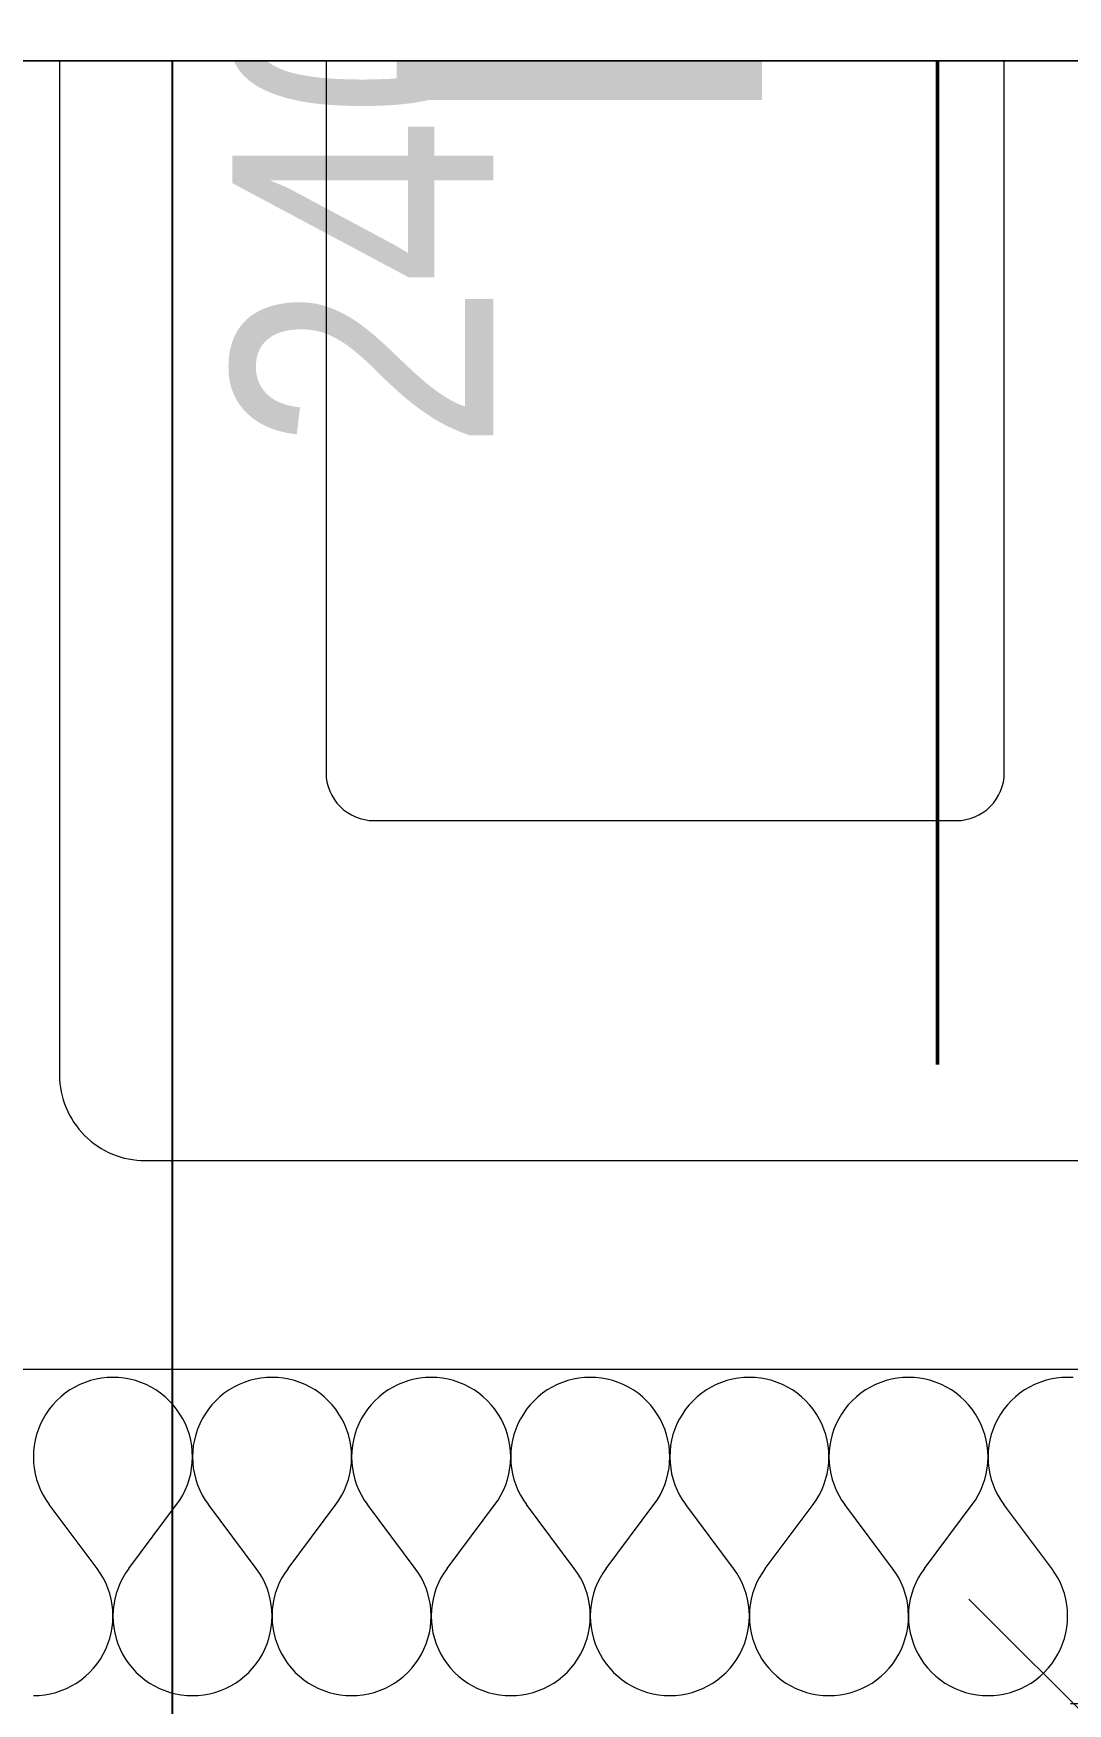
# Model space of a CAD drawing. Header units: centimetres. Extents: x 52.8 to 69.4, y 16.8 to 58.2.
# Drawn here: x 58.037 to 59.027, y 36.738 to 38.338 of the extents above; entities that cross this region are included whole.
import ezdxf
from ezdxf.enums import TextEntityAlignment as Align
from ezdxf.xclip import XClip

# ---------------------------------------------------------------- set-up
doc = ezdxf.new("R2010")
doc.units = ezdxf.units.CM
doc.header["$MEASUREMENT"] = 0
doc.header["$XCLIPFRAME"] = 0
for name, pattern in [('Achse', [50, 25, -12.5, 0, -12.5]), ('ML1_Strichlinie Eng Konstruktion', [0.225, 0.075, -0.15]), ('Strichpunktlinie', [0.670278, 0.352778, -0.176389, 0, -0.141111])]:
    doc.linetypes.add(name, pattern=pattern)
for name, color, linetype in [('-2._Grundriss 2.UG_7_Achsen 50.gfb', 7, 'Continuous'), ('-2._Grundriss 2.UG_7_Bemaßung 50.gfb', 7, 'Continuous'), ('-2._Grundriss 2.UG_7_Decken.gfb', 7, 'Continuous'), ('-2._Grundriss 2.UG_7_Fassade.gfb', 7, 'Continuous'), ('-2._Grundriss 2.UG_7_Möblierung_ lose.gfb', 7, 'Continuous'), ('-2._Grundriss 2.UG_7_Schnittlinien_Details.gfb', 7, 'Continuous'), ('-2._Grundriss 2.UG_7_Text 1_50.gfb', 7, 'Continuous'), ('-2._Grundriss 2.UG_7_Unterdecken.gfb', 7, 'Continuous')]:
    doc.layers.add(name, color=color, linetype=linetype)
doc.styles.add('ERSTELLTER_STIL_2', font='ARIALNB.TTF')
doc.styles.add('ERSTELLTER_STIL_3', font='')
doc.styles.get('ERSTELLTER_STIL_3').set_extended_font_data('Arial Narrow')

# ---------------------------------------------------------------- blocks, each defined once
blk = doc.blocks.new('*X301')
at = {"layer": '-2._Grundriss 2.UG_7_Fassade.gfb', "color": 8, "linetype": 'Continuous', "lineweight": 13, "ltscale": 10}
for p, q in [((58.0862, 37.046), (58.0812, 37.0439)), ((58.0914, 37.0477), (58.0862, 37.046)), ((58.0966, 37.049), (58.0914, 37.0477)), ((58.102, 37.05), (58.0966, 37.049)), ((58.1074, 37.0506), (58.102, 37.05)), ((58.1128, 37.0508), (58.1074, 37.0506)), ((58.1183, 37.0506), (58.1128, 37.0508)), ((58.1237, 37.05), (58.1183, 37.0506)), ((58.129, 37.049), (58.1237, 37.05)), ((58.1343, 37.0477), (58.129, 37.049)), ((58.1395, 37.046), (58.1343, 37.0477)), ((58.1445, 37.0439), (58.1395, 37.046)), ((58.2386, 37.046), (58.2336, 37.0439)), ((58.2437, 37.0477), (58.2386, 37.046)), ((58.249, 37.049), (58.2437, 37.0477)), ((58.2544, 37.05), (58.249, 37.049)), ((58.2598, 37.0506), (58.2544, 37.05)), ((58.2652, 37.0508), (58.2598, 37.0506)), ((58.2707, 37.0506), (58.2652, 37.0508)), ((58.2761, 37.05), (58.2707, 37.0506)), ((58.2814, 37.049), (58.2761, 37.05)), ((58.2867, 37.0477), (58.2814, 37.049)), ((58.2919, 37.046), (58.2867, 37.0477)), ((58.2969, 37.0439), (58.2919, 37.046)), ((58.391, 37.046), (58.3859, 37.0439)), ((58.3961, 37.0477), (58.391, 37.046)), ((58.4014, 37.049), (58.3961, 37.0477)), ((58.4068, 37.05), (58.4014, 37.049)), ((58.4122, 37.0506), (58.4068, 37.05)), ((58.4176, 37.0508), (58.4122, 37.0506)), ((58.423, 37.0506), (58.4176, 37.0508)), ((58.4284, 37.05), (58.423, 37.0506)), ((58.4338, 37.049), (58.4284, 37.05)), ((58.4391, 37.0477), (58.4338, 37.049)), ((58.4442, 37.046), (58.4391, 37.0477)), ((58.4493, 37.0439), (58.4442, 37.046)), ((58.5433, 37.046), (58.5383, 37.0439)), ((58.5485, 37.0477), (58.5433, 37.046)), ((58.5538, 37.049), (58.5485, 37.0477)), ((58.5591, 37.05), (58.5538, 37.049)), ((58.5645, 37.0506), (58.5591, 37.05)), ((58.57, 37.0508), (58.5645, 37.0506)), ((58.5754, 37.0506), (58.57, 37.0508)), ((58.5808, 37.05), (58.5754, 37.0506)), ((58.5862, 37.049), (58.5808, 37.05)), ((58.5915, 37.0477), (58.5862, 37.049)), ((58.5966, 37.046), (58.5915, 37.0477)), ((58.6016, 37.0439), (58.5966, 37.046)), ((58.6957, 37.046), (58.6907, 37.0439)), ((58.7009, 37.0477), (58.6957, 37.046)), ((58.7062, 37.049), (58.7009, 37.0477)), ((58.7115, 37.05), (58.7062, 37.049)), ((58.7169, 37.0506), (58.7115, 37.05)), ((58.7224, 37.0508), (58.7169, 37.0506)), ((58.7278, 37.0506), (58.7224, 37.0508)), ((58.7332, 37.05), (58.7278, 37.0506)), ((58.7386, 37.049), (58.7332, 37.05)), ((58.7438, 37.0477), (58.7386, 37.049)), ((58.749, 37.046), (58.7438, 37.0477)), ((58.754, 37.0439), (58.749, 37.046)), ((58.8481, 37.046), (58.8431, 37.0439)), ((58.8533, 37.0477), (58.8481, 37.046)), ((58.8585, 37.049), (58.8533, 37.0477)), ((58.8639, 37.05), (58.8585, 37.049)), ((58.8693, 37.0506), (58.8639, 37.05)), ((58.8747, 37.0508), (58.8693, 37.0506)), ((58.8802, 37.0506), (58.8747, 37.0508)), ((58.8856, 37.05), (58.8802, 37.0506)), ((58.8909, 37.049), (58.8856, 37.05)), ((58.8962, 37.0477), (58.8909, 37.049)), ((58.9014, 37.046), (58.8962, 37.0477)), ((58.9064, 37.0439), (58.9014, 37.046)), ((59.0005, 37.046), (58.9955, 37.0439)), ((59.0056, 37.0477), (59.0005, 37.046)), ((59.0109, 37.049), (59.0056, 37.0477)), ((59.0163, 37.05), (59.0109, 37.049)), ((59.0217, 37.0506), (59.0163, 37.05)), ((59.0271, 37.0508), (59.0217, 37.0506)), ((59.0326, 37.0506), (59.0271, 37.0508)), ((58.0589, 37.0284), (58.0552, 37.0244)), ((58.0629, 37.0321), (58.0589, 37.0284)), ((58.0672, 37.0356), (58.0629, 37.0321)), ((58.0716, 37.0387), (58.0672, 37.0356)), ((58.0763, 37.0414), (58.0716, 37.0387)), ((58.0812, 37.0439), (58.0763, 37.0414)), ((58.1494, 37.0414), (58.1445, 37.0439)), ((58.154, 37.0387), (58.1494, 37.0414)), ((58.1585, 37.0356), (58.154, 37.0387)), ((58.1627, 37.0321), (58.1585, 37.0356)), ((58.1667, 37.0284), (58.1627, 37.0321)), ((58.1704, 37.0244), (58.1667, 37.0284)), ((58.2113, 37.0284), (58.2076, 37.0244)), ((58.2153, 37.0321), (58.2113, 37.0284)), ((58.2195, 37.0356), (58.2153, 37.0321)), ((58.224, 37.0387), (58.2195, 37.0356)), ((58.2287, 37.0414), (58.224, 37.0387)), ((58.2336, 37.0439), (58.2287, 37.0414)), ((58.3017, 37.0414), (58.2969, 37.0439)), ((58.3064, 37.0387), (58.3017, 37.0414)), ((58.3109, 37.0356), (58.3064, 37.0387)), ((58.3151, 37.0321), (58.3109, 37.0356)), ((58.3191, 37.0284), (58.3151, 37.0321)), ((58.3228, 37.0244), (58.3191, 37.0284)), ((58.3637, 37.0284), (58.36, 37.0244)), ((58.3677, 37.0321), (58.3637, 37.0284)), ((58.3719, 37.0356), (58.3677, 37.0321)), ((58.3764, 37.0387), (58.3719, 37.0356)), ((58.3811, 37.0414), (58.3764, 37.0387)), ((58.3859, 37.0439), (58.3811, 37.0414)), ((58.4541, 37.0414), (58.4493, 37.0439)), ((58.4588, 37.0387), (58.4541, 37.0414)), ((58.4633, 37.0356), (58.4588, 37.0387)), ((58.4675, 37.0321), (58.4633, 37.0356)), ((58.4715, 37.0284), (58.4675, 37.0321)), ((58.4752, 37.0244), (58.4715, 37.0284)), ((58.5161, 37.0284), (58.5124, 37.0244)), ((58.5201, 37.0321), (58.5161, 37.0284)), ((58.5243, 37.0356), (58.5201, 37.0321)), ((58.5288, 37.0387), (58.5243, 37.0356)), ((58.5335, 37.0414), (58.5288, 37.0387)), ((58.5383, 37.0439), (58.5335, 37.0414)), ((58.6065, 37.0414), (58.6016, 37.0439)), ((58.6112, 37.0387), (58.6065, 37.0414)), ((58.6157, 37.0356), (58.6112, 37.0387)), ((58.6199, 37.0321), (58.6157, 37.0356)), ((58.6239, 37.0284), (58.6199, 37.0321)), ((58.6276, 37.0244), (58.6239, 37.0284)), ((58.6685, 37.0284), (58.6648, 37.0244)), ((58.6724, 37.0321), (58.6685, 37.0284)), ((58.6767, 37.0356), (58.6724, 37.0321)), ((58.6812, 37.0387), (58.6767, 37.0356)), ((58.6858, 37.0414), (58.6812, 37.0387)), ((58.6907, 37.0439), (58.6858, 37.0414)), ((58.7589, 37.0414), (58.754, 37.0439)), ((58.7636, 37.0387), (58.7589, 37.0414)), ((58.768, 37.0356), (58.7636, 37.0387)), ((58.7723, 37.0321), (58.768, 37.0356)), ((58.7763, 37.0284), (58.7723, 37.0321)), ((58.78, 37.0244), (58.7763, 37.0284)), ((58.8208, 37.0284), (58.8171, 37.0244)), ((58.8248, 37.0321), (58.8208, 37.0284)), ((58.8291, 37.0356), (58.8248, 37.0321)), ((58.8335, 37.0387), (58.8291, 37.0356)), ((58.8382, 37.0414), (58.8335, 37.0387)), ((58.8431, 37.0439), (58.8382, 37.0414)), ((58.9113, 37.0414), (58.9064, 37.0439)), ((58.9159, 37.0387), (58.9113, 37.0414)), ((58.9204, 37.0356), (58.9159, 37.0387)), ((58.9247, 37.0321), (58.9204, 37.0356)), ((58.9286, 37.0284), (58.9247, 37.0321)), ((58.9323, 37.0244), (58.9286, 37.0284)), ((58.9732, 37.0284), (58.9695, 37.0244)), ((58.9772, 37.0321), (58.9732, 37.0284)), ((58.9814, 37.0356), (58.9772, 37.0321)), ((58.9859, 37.0387), (58.9814, 37.0356)), ((58.9906, 37.0414), (58.9859, 37.0387)), ((58.9955, 37.0439), (58.9906, 37.0414)), ((58.0487, 37.0157), (58.046, 37.0111)), ((58.0518, 37.0202), (58.0487, 37.0157)), ((58.0552, 37.0244), (58.0518, 37.0202)), ((58.1738, 37.0202), (58.1704, 37.0244)), ((58.1769, 37.0157), (58.1738, 37.0202)), ((58.1797, 37.0111), (58.1769, 37.0157)), ((58.2011, 37.0157), (58.1983, 37.0111)), ((58.2042, 37.0202), (58.2011, 37.0157)), ((58.2076, 37.0244), (58.2042, 37.0202)), ((58.3262, 37.0202), (58.3228, 37.0244)), ((58.3293, 37.0157), (58.3262, 37.0202)), ((58.3321, 37.0111), (58.3293, 37.0157)), ((58.3535, 37.0157), (58.3507, 37.0111)), ((58.3566, 37.0202), (58.3535, 37.0157)), ((58.36, 37.0244), (58.3566, 37.0202)), ((58.4786, 37.0202), (58.4752, 37.0244)), ((58.4817, 37.0157), (58.4786, 37.0202)), ((58.4845, 37.0111), (58.4817, 37.0157)), ((58.5059, 37.0157), (58.5031, 37.0111)), ((58.509, 37.0202), (58.5059, 37.0157)), ((58.5124, 37.0244), (58.509, 37.0202)), ((58.631, 37.0202), (58.6276, 37.0244)), ((58.6341, 37.0157), (58.631, 37.0202)), ((58.6369, 37.0111), (58.6341, 37.0157)), ((58.6582, 37.0157), (58.6555, 37.0111)), ((58.6613, 37.0202), (58.6582, 37.0157)), ((58.6648, 37.0244), (58.6613, 37.0202)), ((58.7834, 37.0202), (58.78, 37.0244)), ((58.7865, 37.0157), (58.7834, 37.0202)), ((58.7892, 37.0111), (58.7865, 37.0157)), ((58.8106, 37.0157), (58.8079, 37.0111)), ((58.8137, 37.0202), (58.8106, 37.0157)), ((58.8171, 37.0244), (58.8137, 37.0202)), ((58.9358, 37.0202), (58.9323, 37.0244)), ((58.9389, 37.0157), (58.9358, 37.0202)), ((58.9416, 37.0111), (58.9389, 37.0157)), ((58.963, 37.0157), (58.9602, 37.0111)), ((58.9661, 37.0202), (58.963, 37.0157)), ((58.9695, 37.0244), (58.9661, 37.0202)), ((58.0414, 37.0012), (58.0397, 36.996)), ((58.0435, 37.0062), (58.0414, 37.0012)), ((58.046, 37.0111), (58.0435, 37.0062)), ((58.1822, 37.0062), (58.1797, 37.0111)), ((58.1842, 37.0012), (58.1822, 37.0062)), ((58.186, 36.996), (58.1842, 37.0012)), ((58.1938, 37.0012), (58.1921, 36.996)), ((58.1959, 37.0062), (58.1938, 37.0012)), ((58.1983, 37.0111), (58.1959, 37.0062)), ((58.3345, 37.0062), (58.3321, 37.0111)), ((58.3366, 37.0012), (58.3345, 37.0062)), ((58.3383, 36.996), (58.3366, 37.0012)), ((58.3462, 37.0012), (58.3445, 36.996)), ((58.3483, 37.0062), (58.3462, 37.0012)), ((58.3507, 37.0111), (58.3483, 37.0062)), ((58.4869, 37.0062), (58.4845, 37.0111)), ((58.489, 37.0012), (58.4869, 37.0062)), ((58.4907, 36.996), (58.489, 37.0012)), ((58.4986, 37.0012), (58.4969, 36.996)), ((58.5007, 37.0062), (58.4986, 37.0012)), ((58.5031, 37.0111), (58.5007, 37.0062)), ((58.6393, 37.0062), (58.6369, 37.0111)), ((58.6414, 37.0012), (58.6393, 37.0062)), ((58.6431, 36.996), (58.6414, 37.0012)), ((58.651, 37.0012), (58.6492, 36.996)), ((58.653, 37.0062), (58.651, 37.0012)), ((58.6555, 37.0111), (58.653, 37.0062)), ((58.7917, 37.0062), (58.7892, 37.0111)), ((58.7938, 37.0012), (58.7917, 37.0062)), ((58.7955, 36.996), (58.7938, 37.0012)), ((58.8033, 37.0012), (58.8016, 36.996)), ((58.8054, 37.0062), (58.8033, 37.0012)), ((58.8079, 37.0111), (58.8054, 37.0062)), ((58.9441, 37.0062), (58.9416, 37.0111)), ((58.9461, 37.0012), (58.9441, 37.0062)), ((58.9479, 36.996), (58.9461, 37.0012)), ((58.9557, 37.0012), (58.954, 36.996)), ((58.9578, 37.0062), (58.9557, 37.0012)), ((58.9602, 37.0111), (58.9578, 37.0062)), ((58.0374, 36.9854), (58.0368, 36.98)), ((58.0384, 36.9907), (58.0374, 36.9854)), ((58.0397, 36.996), (58.0384, 36.9907)), ((58.1873, 36.9907), (58.186, 36.996)), ((58.1883, 36.9854), (58.1873, 36.9907)), ((58.1888, 36.98), (58.1883, 36.9854)), ((58.1898, 36.9854), (58.1892, 36.98)), ((58.1908, 36.9907), (58.1898, 36.9854)), ((58.1921, 36.996), (58.1908, 36.9907)), ((58.3397, 36.9907), (58.3383, 36.996)), ((58.3406, 36.9854), (58.3397, 36.9907)), ((58.3412, 36.98), (58.3406, 36.9854)), ((58.3422, 36.9854), (58.3416, 36.98)), ((58.3431, 36.9907), (58.3422, 36.9854)), ((58.3445, 36.996), (58.3431, 36.9907)), ((58.4921, 36.9907), (58.4907, 36.996)), ((58.493, 36.9854), (58.4921, 36.9907)), ((58.4936, 36.98), (58.493, 36.9854)), ((58.4946, 36.9854), (58.494, 36.98)), ((58.4955, 36.9907), (58.4946, 36.9854)), ((58.4969, 36.996), (58.4955, 36.9907)), ((58.6444, 36.9907), (58.6431, 36.996)), ((58.6454, 36.9854), (58.6444, 36.9907)), ((58.646, 36.98), (58.6454, 36.9854)), ((58.6469, 36.9854), (58.6464, 36.98)), ((58.6479, 36.9907), (58.6469, 36.9854)), ((58.6492, 36.996), (58.6479, 36.9907)), ((58.7968, 36.9907), (58.7955, 36.996)), ((58.7978, 36.9854), (58.7968, 36.9907)), ((58.7984, 36.98), (58.7978, 36.9854)), ((58.7993, 36.9854), (58.7987, 36.98)), ((58.8003, 36.9907), (58.7993, 36.9854)), ((58.8016, 36.996), (58.8003, 36.9907)), ((58.9492, 36.9907), (58.9479, 36.996)), ((58.9502, 36.9854), (58.9492, 36.9907)), ((58.9507, 36.98), (58.9502, 36.9854)), ((58.9517, 36.9854), (58.9511, 36.98)), ((58.9527, 36.9907), (58.9517, 36.9854)), ((58.954, 36.996), (58.9527, 36.9907)), ((58.0368, 36.98), (58.0366, 36.9745)), ((58.0366, 36.9745), (58.0368, 36.9691)), ((58.0368, 36.9691), (58.0374, 36.9637)), ((58.1882, 36.9637), (58.1888, 36.9691)), ((58.189, 36.9745), (58.1888, 36.98)), ((58.1888, 36.9691), (58.189, 36.9745)), ((58.1892, 36.98), (58.189, 36.9745)), ((58.189, 36.9745), (58.1892, 36.9691)), ((58.1892, 36.9691), (58.1898, 36.9637)), ((58.3406, 36.9637), (58.3412, 36.9691)), ((58.3414, 36.9745), (58.3412, 36.98)), ((58.3412, 36.9691), (58.3414, 36.9745)), ((58.3416, 36.98), (58.3414, 36.9745)), ((58.3414, 36.9745), (58.3416, 36.9691)), ((58.3416, 36.9691), (58.3422, 36.9637)), ((58.493, 36.9637), (58.4936, 36.9691)), ((58.4938, 36.9745), (58.4936, 36.98)), ((58.4936, 36.9691), (58.4938, 36.9745)), ((58.494, 36.98), (58.4938, 36.9745)), ((58.4938, 36.9745), (58.494, 36.9691)), ((58.494, 36.9691), (58.4946, 36.9637)), ((58.6454, 36.9637), (58.646, 36.9691)), ((58.6462, 36.9745), (58.646, 36.98)), ((58.646, 36.9691), (58.6462, 36.9745)), ((58.6464, 36.98), (58.6462, 36.9745)), ((58.6462, 36.9745), (58.6464, 36.9691)), ((58.6464, 36.9691), (58.647, 36.9637)), ((58.7978, 36.9637), (58.7984, 36.9691)), ((58.7986, 36.9745), (58.7984, 36.98)), ((58.7984, 36.9691), (58.7986, 36.9745)), ((58.7987, 36.98), (58.7986, 36.9745)), ((58.7986, 36.9745), (58.7987, 36.9691)), ((58.7987, 36.9691), (58.7993, 36.9637)), ((58.9501, 36.9637), (58.9507, 36.9691)), ((58.9509, 36.9745), (58.9507, 36.98)), ((58.9507, 36.9691), (58.9509, 36.9745)), ((58.9511, 36.98), (58.9509, 36.9745)), ((58.9509, 36.9745), (58.9511, 36.9691)), ((58.9511, 36.9691), (58.9517, 36.9637)), ((58.0374, 36.9637), (58.0384, 36.9583)), ((58.0384, 36.9583), (58.0397, 36.953)), ((58.0397, 36.953), (58.0415, 36.9479)), ((58.1842, 36.9479), (58.1859, 36.953)), ((58.1859, 36.953), (58.1873, 36.9583)), ((58.1873, 36.9583), (58.1882, 36.9637)), ((58.1898, 36.9637), (58.1908, 36.9583)), ((58.1908, 36.9583), (58.1921, 36.953)), ((58.1921, 36.953), (58.1939, 36.9479)), ((58.3366, 36.9479), (58.3383, 36.953)), ((58.3383, 36.953), (58.3397, 36.9583)), ((58.3397, 36.9583), (58.3406, 36.9637)), ((58.3422, 36.9637), (58.3432, 36.9583)), ((58.3432, 36.9583), (58.3445, 36.953)), ((58.3445, 36.953), (58.3462, 36.9479)), ((58.489, 36.9479), (58.4907, 36.953)), ((58.4907, 36.953), (58.492, 36.9583)), ((58.492, 36.9583), (58.493, 36.9637)), ((58.4946, 36.9637), (58.4955, 36.9583)), ((58.4955, 36.9583), (58.4969, 36.953)), ((58.4969, 36.953), (58.4986, 36.9479)), ((58.6413, 36.9479), (58.6431, 36.953)), ((58.6431, 36.953), (58.6444, 36.9583)), ((58.6444, 36.9583), (58.6454, 36.9637)), ((58.647, 36.9637), (58.6479, 36.9583)), ((58.6479, 36.9583), (58.6493, 36.953)), ((58.6493, 36.953), (58.651, 36.9479)), ((58.7937, 36.9479), (58.7954, 36.953)), ((58.7954, 36.953), (58.7968, 36.9583)), ((58.7968, 36.9583), (58.7978, 36.9637)), ((58.7993, 36.9637), (58.8003, 36.9583)), ((58.8003, 36.9583), (58.8017, 36.953)), ((58.8017, 36.953), (58.8034, 36.9479)), ((58.9461, 36.9479), (58.9478, 36.953)), ((58.9478, 36.953), (58.9492, 36.9583)), ((58.9492, 36.9583), (58.9501, 36.9637)), ((58.9517, 36.9637), (58.9527, 36.9583)), ((58.9527, 36.9583), (58.954, 36.953)), ((58.954, 36.953), (58.9558, 36.9479)), ((58.0415, 36.9479), (58.0436, 36.9429)), ((58.0436, 36.9429), (58.046, 36.938)), ((58.046, 36.938), (58.0488, 36.9333)), ((58.0488, 36.9333), (58.0519, 36.9289)), ((58.1738, 36.9289), (58.1769, 36.9333)), ((58.1769, 36.9333), (58.1797, 36.938)), ((58.1797, 36.938), (58.1821, 36.9429)), ((58.1821, 36.9429), (58.1842, 36.9479)), ((58.1939, 36.9479), (58.1959, 36.9429)), ((58.1959, 36.9429), (58.1984, 36.938)), ((58.1984, 36.938), (58.2012, 36.9333)), ((58.2012, 36.9333), (58.2043, 36.9289)), ((58.3262, 36.9289), (58.3293, 36.9333)), ((58.3293, 36.9333), (58.3321, 36.938)), ((58.3321, 36.938), (58.3345, 36.9429)), ((58.3345, 36.9429), (58.3366, 36.9479)), ((58.3462, 36.9479), (58.3483, 36.9429)), ((58.3483, 36.9429), (58.3508, 36.938)), ((58.3508, 36.938), (58.3535, 36.9333)), ((58.3535, 36.9333), (58.3566, 36.9289)), ((58.4786, 36.9289), (58.4817, 36.9333)), ((58.4817, 36.9333), (58.4844, 36.938)), ((58.4844, 36.938), (58.4869, 36.9429)), ((58.4869, 36.9429), (58.489, 36.9479)), ((58.4986, 36.9479), (58.5007, 36.9429)), ((58.5007, 36.9429), (58.5031, 36.938)), ((58.5031, 36.938), (58.5059, 36.9333)), ((58.5059, 36.9333), (58.509, 36.9289)), ((58.6309, 36.9289), (58.634, 36.9333)), ((58.634, 36.9333), (58.6368, 36.938)), ((58.6368, 36.938), (58.6393, 36.9429)), ((58.6393, 36.9429), (58.6413, 36.9479)), ((58.651, 36.9479), (58.6531, 36.9429)), ((58.6531, 36.9429), (58.6555, 36.938)), ((58.6555, 36.938), (58.6583, 36.9333)), ((58.6583, 36.9333), (58.6614, 36.9289)), ((58.7833, 36.9289), (58.7864, 36.9333)), ((58.7864, 36.9333), (58.7892, 36.938)), ((58.7892, 36.938), (58.7916, 36.9429)), ((58.7916, 36.9429), (58.7937, 36.9479)), ((58.8034, 36.9479), (58.8055, 36.9429)), ((58.8055, 36.9429), (58.8079, 36.938)), ((58.8079, 36.938), (58.8107, 36.9333)), ((58.8107, 36.9333), (58.8138, 36.9289)), ((58.9357, 36.9289), (58.9388, 36.9333)), ((58.9388, 36.9333), (58.9416, 36.938)), ((58.9416, 36.938), (58.944, 36.9429)), ((58.944, 36.9429), (58.9461, 36.9479)), ((58.9558, 36.9479), (58.9578, 36.9429)), ((58.9578, 36.9429), (58.9603, 36.938)), ((58.9603, 36.938), (58.9631, 36.9333)), ((58.9631, 36.9333), (58.9662, 36.9289)), ((58.0976, 36.8679), (58.0519, 36.9289)), ((58.1281, 36.8679), (58.1738, 36.9289)), ((58.25, 36.8679), (58.2043, 36.9289)), ((58.2805, 36.8679), (58.3262, 36.9289)), ((58.4024, 36.8679), (58.3566, 36.9289)), ((58.4328, 36.8679), (58.4786, 36.9289)), ((58.5547, 36.8679), (58.509, 36.9289)), ((58.5852, 36.8679), (58.6309, 36.9289)), ((58.7071, 36.8679), (58.6614, 36.9289)), ((58.7376, 36.8679), (58.7833, 36.9289)), ((58.8595, 36.8679), (58.8138, 36.9289)), ((58.89, 36.8679), (58.9357, 36.9289)), ((59.0119, 36.8679), (58.9662, 36.9289)), ((58.1007, 36.8634), (58.0976, 36.8679)), ((58.1035, 36.8588), (58.1007, 36.8634)), ((58.1059, 36.8539), (58.1035, 36.8588)), ((58.108, 36.8489), (58.1059, 36.8539)), ((58.1197, 36.8539), (58.1177, 36.8489)), ((58.1222, 36.8588), (58.1197, 36.8539)), ((58.125, 36.8634), (58.1222, 36.8588)), ((58.1281, 36.8679), (58.125, 36.8634)), ((58.2531, 36.8634), (58.25, 36.8679)), ((58.2559, 36.8588), (58.2531, 36.8634)), ((58.2583, 36.8539), (58.2559, 36.8588)), ((58.2604, 36.8489), (58.2583, 36.8539)), ((58.2721, 36.8539), (58.27, 36.8489)), ((58.2746, 36.8588), (58.2721, 36.8539)), ((58.2773, 36.8634), (58.2746, 36.8588)), ((58.2805, 36.8679), (58.2773, 36.8634)), ((58.4055, 36.8634), (58.4024, 36.8679)), ((58.4082, 36.8588), (58.4055, 36.8634)), ((58.4107, 36.8539), (58.4082, 36.8588)), ((58.4128, 36.8489), (58.4107, 36.8539)), ((58.4245, 36.8539), (58.4224, 36.8489)), ((58.4269, 36.8588), (58.4245, 36.8539)), ((58.4297, 36.8634), (58.4269, 36.8588)), ((58.4328, 36.8679), (58.4297, 36.8634)), ((58.5578, 36.8634), (58.5547, 36.8679)), ((58.5606, 36.8588), (58.5578, 36.8634)), ((58.5631, 36.8539), (58.5606, 36.8588)), ((58.5652, 36.8489), (58.5631, 36.8539)), ((58.5769, 36.8539), (58.5748, 36.8489)), ((58.5793, 36.8588), (58.5769, 36.8539)), ((58.5821, 36.8634), (58.5793, 36.8588)), ((58.5852, 36.8679), (58.5821, 36.8634)), ((58.7102, 36.8634), (58.7071, 36.8679)), ((58.713, 36.8588), (58.7102, 36.8634)), ((58.7154, 36.8539), (58.713, 36.8588)), ((58.7175, 36.8489), (58.7154, 36.8539)), ((58.7293, 36.8539), (58.7272, 36.8489)), ((58.7317, 36.8588), (58.7293, 36.8539)), ((58.7345, 36.8634), (58.7317, 36.8588)), ((58.7376, 36.8679), (58.7345, 36.8634)), ((58.8626, 36.8634), (58.8595, 36.8679)), ((58.8654, 36.8588), (58.8626, 36.8634)), ((58.8678, 36.8539), (58.8654, 36.8588)), ((58.8699, 36.8489), (58.8678, 36.8539)), ((58.8817, 36.8539), (58.8796, 36.8489)), ((58.8841, 36.8588), (58.8817, 36.8539)), ((58.8869, 36.8634), (58.8841, 36.8588)), ((58.89, 36.8679), (58.8869, 36.8634)), ((59.015, 36.8634), (59.0119, 36.8679)), ((59.0178, 36.8588), (59.015, 36.8634)), ((59.0202, 36.8539), (59.0178, 36.8588)), ((59.0223, 36.8489), (59.0202, 36.8539)), ((58.1097, 36.8437), (58.108, 36.8489)), ((58.1111, 36.8384), (58.1097, 36.8437)), ((58.1121, 36.8331), (58.1111, 36.8384)), ((58.1146, 36.8384), (58.1136, 36.8331)), ((58.1159, 36.8437), (58.1146, 36.8384)), ((58.1177, 36.8489), (58.1159, 36.8437)), ((58.2621, 36.8437), (58.2604, 36.8489)), ((58.2635, 36.8384), (58.2621, 36.8437)), ((58.2644, 36.8331), (58.2635, 36.8384)), ((58.267, 36.8384), (58.266, 36.8331)), ((58.2683, 36.8437), (58.267, 36.8384)), ((58.27, 36.8489), (58.2683, 36.8437)), ((58.4145, 36.8437), (58.4128, 36.8489)), ((58.4158, 36.8384), (58.4145, 36.8437)), ((58.4168, 36.8331), (58.4158, 36.8384)), ((58.4194, 36.8384), (58.4184, 36.8331)), ((58.4207, 36.8437), (58.4194, 36.8384)), ((58.4224, 36.8489), (58.4207, 36.8437)), ((58.5669, 36.8437), (58.5652, 36.8489)), ((58.5682, 36.8384), (58.5669, 36.8437)), ((58.5692, 36.8331), (58.5682, 36.8384)), ((58.5717, 36.8384), (58.5708, 36.8331)), ((58.5731, 36.8437), (58.5717, 36.8384)), ((58.5748, 36.8489), (58.5731, 36.8437)), ((58.7193, 36.8437), (58.7175, 36.8489)), ((58.7206, 36.8384), (58.7193, 36.8437)), ((58.7216, 36.8331), (58.7206, 36.8384)), ((58.7241, 36.8384), (58.7231, 36.8331)), ((58.7255, 36.8437), (58.7241, 36.8384)), ((58.7272, 36.8489), (58.7255, 36.8437)), ((58.8716, 36.8437), (58.8699, 36.8489)), ((58.873, 36.8384), (58.8716, 36.8437)), ((58.874, 36.8331), (58.873, 36.8384)), ((58.8765, 36.8384), (58.8755, 36.8331)), ((58.8778, 36.8437), (58.8765, 36.8384)), ((58.8796, 36.8489), (58.8778, 36.8437)), ((59.024, 36.8437), (59.0223, 36.8489)), ((59.0254, 36.8384), (59.024, 36.8437)), ((59.0263, 36.8331), (59.0254, 36.8384)), ((58.1126, 36.8277), (58.1121, 36.8331)), ((58.1128, 36.8222), (58.1126, 36.8277)), ((58.1126, 36.8168), (58.1128, 36.8222)), ((58.113, 36.8277), (58.1128, 36.8222)), ((58.1128, 36.8222), (58.113, 36.8168)), ((58.1136, 36.8331), (58.113, 36.8277)), ((58.265, 36.8277), (58.2644, 36.8331)), ((58.2652, 36.8222), (58.265, 36.8277)), ((58.265, 36.8168), (58.2652, 36.8222)), ((58.2654, 36.8277), (58.2652, 36.8222)), ((58.2652, 36.8222), (58.2654, 36.8168)), ((58.266, 36.8331), (58.2654, 36.8277)), ((58.4174, 36.8277), (58.4168, 36.8331)), ((58.4176, 36.8222), (58.4174, 36.8277)), ((58.4174, 36.8168), (58.4176, 36.8222)), ((58.4178, 36.8277), (58.4176, 36.8222)), ((58.4176, 36.8222), (58.4178, 36.8168)), ((58.4184, 36.8331), (58.4178, 36.8277)), ((58.5698, 36.8277), (58.5692, 36.8331)), ((58.57, 36.8222), (58.5698, 36.8277)), ((58.5698, 36.8168), (58.57, 36.8222)), ((58.5702, 36.8277), (58.57, 36.8222)), ((58.57, 36.8222), (58.5702, 36.8168)), ((58.5708, 36.8331), (58.5702, 36.8277)), ((58.7222, 36.8277), (58.7216, 36.8331)), ((58.7224, 36.8222), (58.7222, 36.8277)), ((58.7222, 36.8168), (58.7224, 36.8222)), ((58.7226, 36.8277), (58.7224, 36.8222)), ((58.7224, 36.8222), (58.7226, 36.8168)), ((58.7231, 36.8331), (58.7226, 36.8277)), ((58.8745, 36.8277), (58.874, 36.8331)), ((58.8747, 36.8222), (58.8745, 36.8277)), ((58.8746, 36.8168), (58.8747, 36.8222)), ((58.8749, 36.8277), (58.8747, 36.8222)), ((58.8747, 36.8222), (58.8749, 36.8168)), ((58.8755, 36.8331), (58.8749, 36.8277)), ((59.0269, 36.8277), (59.0263, 36.8331)), ((59.0271, 36.8222), (59.0269, 36.8277)), ((59.0269, 36.8168), (59.0271, 36.8222)), ((58.1098, 36.8008), (58.1111, 36.806)), ((58.1111, 36.806), (58.1121, 36.8114)), ((58.1121, 36.8114), (58.1126, 36.8168)), ((58.113, 36.8168), (58.1136, 36.8114)), ((58.1136, 36.8114), (58.1146, 36.806)), ((58.1146, 36.806), (58.1159, 36.8008)), ((58.2621, 36.8008), (58.2635, 36.806)), ((58.2635, 36.806), (58.2644, 36.8114)), ((58.2644, 36.8114), (58.265, 36.8168)), ((58.2654, 36.8168), (58.266, 36.8114)), ((58.266, 36.8114), (58.2669, 36.806)), ((58.2669, 36.806), (58.2683, 36.8008)), ((58.4145, 36.8008), (58.4159, 36.806)), ((58.4159, 36.806), (58.4168, 36.8114)), ((58.4168, 36.8114), (58.4174, 36.8168)), ((58.4178, 36.8168), (58.4184, 36.8114)), ((58.4184, 36.8114), (58.4193, 36.806)), ((58.4193, 36.806), (58.4207, 36.8008)), ((58.5669, 36.8008), (58.5682, 36.806)), ((58.5682, 36.806), (58.5692, 36.8114)), ((58.5692, 36.8114), (58.5698, 36.8168)), ((58.5702, 36.8168), (58.5707, 36.8114)), ((58.5707, 36.8114), (58.5717, 36.806)), ((58.5717, 36.806), (58.5731, 36.8008)), ((58.7193, 36.8008), (58.7206, 36.806)), ((58.7206, 36.806), (58.7216, 36.8114)), ((58.7216, 36.8114), (58.7222, 36.8168)), ((58.7226, 36.8168), (58.7231, 36.8114)), ((58.7231, 36.8114), (58.7241, 36.806)), ((58.7241, 36.806), (58.7254, 36.8008)), ((58.8717, 36.8008), (58.873, 36.806)), ((58.873, 36.806), (58.874, 36.8114)), ((58.874, 36.8114), (58.8746, 36.8168)), ((58.8749, 36.8168), (58.8755, 36.8114)), ((58.8755, 36.8114), (58.8765, 36.806)), ((58.8765, 36.806), (58.8778, 36.8008)), ((59.024, 36.8008), (59.0254, 36.806)), ((59.0254, 36.806), (59.0264, 36.8114)), ((59.0264, 36.8114), (59.0269, 36.8168)), ((58.1035, 36.7857), (58.106, 36.7906)), ((58.106, 36.7906), (58.108, 36.7956)), ((58.108, 36.7956), (58.1098, 36.8008)), ((58.1159, 36.8008), (58.1176, 36.7956)), ((58.1176, 36.7956), (58.1197, 36.7906)), ((58.1197, 36.7906), (58.1221, 36.7857)), ((58.2559, 36.7857), (58.2583, 36.7906)), ((58.2583, 36.7906), (58.2604, 36.7956)), ((58.2604, 36.7956), (58.2621, 36.8008)), ((58.2683, 36.8008), (58.27, 36.7956)), ((58.27, 36.7956), (58.2721, 36.7906)), ((58.2721, 36.7906), (58.2745, 36.7857)), ((58.4083, 36.7857), (58.4107, 36.7906)), ((58.4107, 36.7906), (58.4128, 36.7956)), ((58.4128, 36.7956), (58.4145, 36.8008)), ((58.4207, 36.8008), (58.4224, 36.7956)), ((58.4224, 36.7956), (58.4245, 36.7906)), ((58.4245, 36.7906), (58.4269, 36.7857)), ((58.5607, 36.7857), (58.5631, 36.7906)), ((58.5631, 36.7906), (58.5652, 36.7956)), ((58.5652, 36.7956), (58.5669, 36.8008)), ((58.5731, 36.8008), (58.5748, 36.7956)), ((58.5748, 36.7956), (58.5769, 36.7906)), ((58.5769, 36.7906), (58.5793, 36.7857)), ((58.7131, 36.7857), (58.7155, 36.7906)), ((58.7155, 36.7906), (58.7176, 36.7956)), ((58.7176, 36.7956), (58.7193, 36.8008)), ((58.7254, 36.8008), (58.7272, 36.7956)), ((58.7272, 36.7956), (58.7292, 36.7906)), ((58.7292, 36.7906), (58.7317, 36.7857)), ((58.8654, 36.7857), (58.8679, 36.7906)), ((58.8679, 36.7906), (58.87, 36.7956)), ((58.87, 36.7956), (58.8717, 36.8008)), ((58.8778, 36.8008), (58.8795, 36.7956)), ((58.8795, 36.7956), (58.8816, 36.7906)), ((58.8816, 36.7906), (58.884, 36.7857)), ((59.0178, 36.7857), (59.0203, 36.7906)), ((59.0203, 36.7906), (59.0223, 36.7956)), ((59.0223, 36.7956), (59.024, 36.8008)), ((58.0905, 36.7683), (58.0942, 36.7723)), ((58.0942, 36.7723), (58.0977, 36.7766)), ((58.0977, 36.7766), (58.1008, 36.781)), ((58.1008, 36.781), (58.1035, 36.7857)), ((58.1221, 36.7857), (58.1249, 36.781)), ((58.1249, 36.781), (58.128, 36.7766)), ((58.128, 36.7766), (58.1314, 36.7723)), ((58.1314, 36.7723), (58.1351, 36.7683)), ((58.2429, 36.7683), (58.2466, 36.7723)), ((58.2466, 36.7723), (58.25, 36.7766)), ((58.25, 36.7766), (58.2531, 36.781)), ((58.2531, 36.781), (58.2559, 36.7857)), ((58.2745, 36.7857), (58.2773, 36.781)), ((58.2773, 36.781), (58.2804, 36.7766)), ((58.2804, 36.7766), (58.2838, 36.7723)), ((58.2838, 36.7723), (58.2875, 36.7683)), ((58.3953, 36.7683), (58.399, 36.7723)), ((58.399, 36.7723), (58.4024, 36.7766)), ((58.4024, 36.7766), (58.4055, 36.781)), ((58.4055, 36.781), (58.4083, 36.7857)), ((58.4269, 36.7857), (58.4297, 36.781)), ((58.4297, 36.781), (58.4328, 36.7766)), ((58.4328, 36.7766), (58.4362, 36.7723)), ((58.4362, 36.7723), (58.4399, 36.7683)), ((58.5477, 36.7683), (58.5514, 36.7723)), ((58.5514, 36.7723), (58.5548, 36.7766)), ((58.5548, 36.7766), (58.5579, 36.781)), ((58.5579, 36.781), (58.5607, 36.7857)), ((58.5793, 36.7857), (58.5821, 36.781)), ((58.5821, 36.781), (58.5852, 36.7766)), ((58.5852, 36.7766), (58.5886, 36.7723)), ((58.5886, 36.7723), (58.5923, 36.7683)), ((58.7001, 36.7683), (58.7038, 36.7723)), ((58.7038, 36.7723), (58.7072, 36.7766)), ((58.7072, 36.7766), (58.7103, 36.781)), ((58.7103, 36.781), (58.7131, 36.7857)), ((58.7317, 36.7857), (58.7344, 36.781)), ((58.7344, 36.781), (58.7375, 36.7766)), ((58.7375, 36.7766), (58.741, 36.7723)), ((58.741, 36.7723), (58.7447, 36.7683)), ((58.8524, 36.7683), (58.8561, 36.7723)), ((58.8561, 36.7723), (58.8596, 36.7766)), ((58.8596, 36.7766), (58.8627, 36.781)), ((58.8627, 36.781), (58.8654, 36.7857)), ((58.884, 36.7857), (58.8868, 36.781)), ((58.8868, 36.781), (58.8899, 36.7766)), ((58.8899, 36.7766), (58.8933, 36.7723)), ((58.8933, 36.7723), (58.897, 36.7683)), ((59.0048, 36.7683), (59.0085, 36.7723)), ((59.0085, 36.7723), (59.0119, 36.7766)), ((59.0119, 36.7766), (59.015, 36.781)), ((59.015, 36.781), (59.0178, 36.7857)), ((58.0732, 36.7553), (58.0779, 36.7581)), ((58.0779, 36.7581), (58.0823, 36.7612)), ((58.0823, 36.7612), (58.0866, 36.7646)), ((58.0866, 36.7646), (58.0905, 36.7683)), ((58.1351, 36.7683), (58.1391, 36.7646)), ((58.1391, 36.7646), (58.1434, 36.7612)), ((58.1434, 36.7612), (58.1478, 36.7581)), ((58.1478, 36.7581), (58.1525, 36.7553)), ((58.2256, 36.7553), (58.2302, 36.7581)), ((58.2302, 36.7581), (58.2347, 36.7612)), ((58.2347, 36.7612), (58.2389, 36.7646)), ((58.2389, 36.7646), (58.2429, 36.7683)), ((58.2875, 36.7683), (58.2915, 36.7646)), ((58.2915, 36.7646), (58.2957, 36.7612)), ((58.2957, 36.7612), (58.3002, 36.7581)), ((58.3002, 36.7581), (58.3049, 36.7553)), ((58.3779, 36.7553), (58.3826, 36.7581)), ((58.3826, 36.7581), (58.3871, 36.7612)), ((58.3871, 36.7612), (58.3913, 36.7646)), ((58.3913, 36.7646), (58.3953, 36.7683)), ((58.4399, 36.7683), (58.4439, 36.7646)), ((58.4439, 36.7646), (58.4481, 36.7612)), ((58.4481, 36.7612), (58.4526, 36.7581)), ((58.4526, 36.7581), (58.4573, 36.7553)), ((58.5303, 36.7553), (58.535, 36.7581)), ((58.535, 36.7581), (58.5395, 36.7612)), ((58.5395, 36.7612), (58.5437, 36.7646)), ((58.5437, 36.7646), (58.5477, 36.7683)), ((58.5923, 36.7683), (58.5963, 36.7646)), ((58.5963, 36.7646), (58.6005, 36.7612)), ((58.6005, 36.7612), (58.605, 36.7581)), ((58.605, 36.7581), (58.6096, 36.7553)), ((58.6827, 36.7553), (58.6874, 36.7581)), ((58.6874, 36.7581), (58.6918, 36.7612)), ((58.6918, 36.7612), (58.6961, 36.7646)), ((58.6961, 36.7646), (58.7001, 36.7683)), ((58.7447, 36.7683), (58.7486, 36.7646)), ((58.7486, 36.7646), (58.7529, 36.7612)), ((58.7529, 36.7612), (58.7573, 36.7581)), ((58.7573, 36.7581), (58.762, 36.7553)), ((58.8351, 36.7553), (58.8398, 36.7581)), ((58.8398, 36.7581), (58.8442, 36.7612)), ((58.8442, 36.7612), (58.8485, 36.7646)), ((58.8485, 36.7646), (58.8524, 36.7683)), ((58.897, 36.7683), (58.901, 36.7646)), ((58.901, 36.7646), (58.9053, 36.7612)), ((58.9053, 36.7612), (58.9097, 36.7581)), ((58.9097, 36.7581), (58.9144, 36.7553)), ((58.9875, 36.7553), (58.9921, 36.7581)), ((58.9921, 36.7581), (58.9966, 36.7612)), ((58.9966, 36.7612), (59.0008, 36.7646)), ((59.0008, 36.7646), (59.0048, 36.7683)), ((58.0366, 36.746), (58.0421, 36.7462)), ((58.0421, 36.7462), (58.0475, 36.7468)), ((58.0475, 36.7468), (58.0528, 36.7477)), ((58.0528, 36.7477), (58.0581, 36.7491)), ((58.0581, 36.7491), (58.0633, 36.7508)), ((58.0633, 36.7508), (58.0683, 36.7529)), ((58.0683, 36.7529), (58.0732, 36.7553)), ((58.1525, 36.7553), (58.1574, 36.7529)), ((58.1574, 36.7529), (58.1624, 36.7508)), ((58.1624, 36.7508), (58.1676, 36.7491)), ((58.1676, 36.7491), (58.1728, 36.7477)), ((58.1728, 36.7477), (58.1782, 36.7468)), ((58.1782, 36.7468), (58.1836, 36.7462)), ((58.1836, 36.7462), (58.189, 36.746)), ((58.189, 36.746), (58.1945, 36.7462)), ((58.1945, 36.7462), (58.1999, 36.7468)), ((58.1999, 36.7468), (58.2052, 36.7477)), ((58.2052, 36.7477), (58.2105, 36.7491)), ((58.2105, 36.7491), (58.2157, 36.7508)), ((58.2157, 36.7508), (58.2207, 36.7529)), ((58.2207, 36.7529), (58.2256, 36.7553)), ((58.3049, 36.7553), (58.3097, 36.7529)), ((58.3097, 36.7529), (58.3148, 36.7508)), ((58.3148, 36.7508), (58.3199, 36.7491)), ((58.3199, 36.7491), (58.3252, 36.7477)), ((58.3252, 36.7477), (58.3306, 36.7468)), ((58.3306, 36.7468), (58.336, 36.7462)), ((58.336, 36.7462), (58.3414, 36.746)), ((58.3414, 36.746), (58.3468, 36.7462)), ((58.3468, 36.7462), (58.3523, 36.7468)), ((58.3523, 36.7468), (58.3576, 36.7477)), ((58.3576, 36.7477), (58.3629, 36.7491)), ((58.3629, 36.7491), (58.368, 36.7508)), ((58.368, 36.7508), (58.3731, 36.7529)), ((58.3731, 36.7529), (58.3779, 36.7553)), ((58.4573, 36.7553), (58.4621, 36.7529)), ((58.4621, 36.7529), (58.4672, 36.7508)), ((58.4672, 36.7508), (58.4723, 36.7491)), ((58.4723, 36.7491), (58.4776, 36.7477)), ((58.4776, 36.7477), (58.4829, 36.7468)), ((58.4829, 36.7468), (58.4884, 36.7462)), ((58.4884, 36.7462), (58.4938, 36.746)), ((58.4938, 36.746), (58.4992, 36.7462)), ((58.4992, 36.7462), (58.5046, 36.7468)), ((58.5046, 36.7468), (58.51, 36.7477)), ((58.51, 36.7477), (58.5153, 36.7491)), ((58.5153, 36.7491), (58.5204, 36.7508)), ((58.5204, 36.7508), (58.5255, 36.7529)), ((58.5255, 36.7529), (58.5303, 36.7553)), ((58.6096, 36.7553), (58.6145, 36.7529)), ((58.6145, 36.7529), (58.6195, 36.7508)), ((58.6195, 36.7508), (58.6247, 36.7491)), ((58.6247, 36.7491), (58.63, 36.7477)), ((58.63, 36.7477), (58.6353, 36.7468)), ((58.6353, 36.7468), (58.6407, 36.7462)), ((58.6407, 36.7462), (58.6462, 36.746)), ((58.6462, 36.746), (58.6516, 36.7462)), ((58.6516, 36.7462), (58.657, 36.7468)), ((58.657, 36.7468), (58.6624, 36.7477)), ((58.6624, 36.7477), (58.6676, 36.7491)), ((58.6676, 36.7491), (58.6728, 36.7508)), ((58.6728, 36.7508), (58.6778, 36.7529)), ((58.6778, 36.7529), (58.6827, 36.7553)), ((58.762, 36.7553), (58.7669, 36.7529)), ((58.7669, 36.7529), (58.7719, 36.7508)), ((58.7719, 36.7508), (58.7771, 36.7491)), ((58.7771, 36.7491), (58.7823, 36.7477)), ((58.7823, 36.7477), (58.7877, 36.7468)), ((58.7877, 36.7468), (58.7931, 36.7462)), ((58.7931, 36.7462), (58.7986, 36.746)), ((58.7986, 36.746), (58.804, 36.7462)), ((58.804, 36.7462), (58.8094, 36.7468)), ((58.8094, 36.7468), (58.8148, 36.7477)), ((58.8148, 36.7477), (58.82, 36.7491)), ((58.82, 36.7491), (58.8252, 36.7508)), ((58.8252, 36.7508), (58.8302, 36.7529)), ((58.8302, 36.7529), (58.8351, 36.7553)), ((58.9144, 36.7553), (58.9193, 36.7529)), ((58.9193, 36.7529), (58.9243, 36.7508)), ((58.9243, 36.7508), (58.9295, 36.7491)), ((58.9295, 36.7491), (58.9347, 36.7477)), ((58.9347, 36.7477), (58.9401, 36.7468)), ((58.9401, 36.7468), (58.9455, 36.7462)), ((58.9455, 36.7462), (58.9509, 36.746)), ((58.9509, 36.746), (58.9564, 36.7462)), ((58.9564, 36.7462), (58.9618, 36.7468)), ((58.9618, 36.7468), (58.9671, 36.7477)), ((58.9671, 36.7477), (58.9724, 36.7491)), ((58.9724, 36.7491), (58.9776, 36.7508)), ((58.9776, 36.7508), (58.9826, 36.7529)), ((58.9826, 36.7529), (58.9875, 36.7553))]:
    blk.add_line(p, q, dxfattribs=at)
blk = doc.blocks.new('Zeichnung_8_7', base_point=(42.57, 4.7584))
at = {"layer": '-2._Grundriss 2.UG_7_Achsen 50.gfb', "color": 7, "linetype": 'Achse', "lineweight": 25, "ltscale": 10}
blk.add_line((58.17, 16.7942), (58.17, 38.3115), dxfattribs=at)
blk.add_line((58.17, 16.7942), (58.17, 38.3115), dxfattribs=at)
at = {"layer": '-2._Grundriss 2.UG_7_Bemaßung 50.gfb', "color": 7, "linetype": 'Continuous', "lineweight": 13, "ltscale": 10}
blk.add_line((59.1326, 36.6384), (58.9326, 36.8384), dxfattribs=at)
at = {"layer": '-2._Grundriss 2.UG_7_Fassade.gfb', "color": 7, "linetype": 'Continuous', "lineweight": 13, "ltscale": 10, "flags": 128}
blk.add_lwpolyline([(63.6097, 37.0584), (56.93, 37.0584)], dxfattribs=at)
at = {"layer": '-2._Grundriss 2.UG_7_Möblierung_ lose.gfb', "color": 7, "linetype": 'Continuous', "lineweight": 13, "ltscale": 10, "flags": 128}
for points in [[(58.0617, 38.3115), (58.0617, 37.3404, 0.414214), (58.1437, 37.2584), (59.1397, 37.2584, 0.414214), (59.2217, 37.3404), (59.2217, 38.3115)], [(58.3169, 38.3115), (58.3169, 37.6299, 0.414214), (58.3628, 37.584), (58.9206, 37.584, 0.414214), (58.9665, 37.6299), (58.9665, 38.3115)]]:
    blk.add_lwpolyline(points, format="xyb", dxfattribs=at)
at = {"layer": '-2._Grundriss 2.UG_7_Schnittlinien_Details.gfb', "color": 7, "linetype": 'Strichpunktlinie', "lineweight": 50, "ltscale": 10}
blk.add_line((58.9026, 38.3115), (58.9026, 37.3504), dxfattribs=at)
at = {"layer": '-2._Grundriss 2.UG_7_Unterdecken.gfb', "color": 7, "linetype": 'ML1_Strichlinie Eng Konstruktion', "lineweight": 18, "ltscale": 10, "flags": 128}
blk.add_lwpolyline([(54.53, 36.7384), (66.55, 36.7384), (66.55, 38.3115)], dxfattribs=at)
at = {"layer": '-2._Grundriss 2.UG_7_Decken.gfb', "color": 7, "linetype": 'Continuous', "lineweight": 13, "ltscale": 10}
blk.add_blockref('*X301', (0, 0), dxfattribs=at)
at = {"layer": '-2._Grundriss 2.UG_7_Schnittlinien_Details.gfb', "color": 250, "linetype": 'Continuous', "lineweight": 13, "true_color": 0x3f3f3f, "insert": (58.7395, 39.3833), "char_height": 0.35, "attachment_point": 9, "rotation": 90, "style": 'ERSTELLTER_STIL_2'}
blk.add_mtext('\\A1;\\pt0;DS-25', dxfattribs=at)
at = {"layer": '-2._Grundriss 2.UG_7_Text 1_50.gfb', "color": 7, "linetype": 'Continuous', "lineweight": 13, "insert": (58.2272, 37.9385), "char_height": 0.25, "attachment_point": 1, "rotation": 90, "style": 'ERSTELLTER_STIL_3'}
blk.add_mtext('\\A1;240 L', dxfattribs=at)
blk = doc.blocks.new('Mitgelieferter Zeichnungstitel[6]', base_point=(54.53, 16.7942))
at = {"color": 7, "linetype": 'Continuous', "lineweight": 13, "ltscale": 10}
blk.add_line((54.53, 38.3115), (69.4002, 38.3115), dxfattribs=at)
at = {"color": 7, "lineweight": 13, "style": 'ERSTELLTER_STIL_3'}
blk.add_attdef('AC_DrawingName', text='', height=0.4, dxfattribs=at).set_placement((61.9651, 38.8335), align=Align.TOP_CENTER)
blk.add_attdef('AC_DrawingNumber', text='', height=0.4, dxfattribs=at).set_placement((54.53, 38.8281), align=Align.TOP_LEFT)
blk.add_attdef('AC_DrawingScale', text='', height=0.4, dxfattribs=at).set_placement((69.4002, 38.8281), align=Align.TOP_RIGHT)

msp = doc.modelspace()

# ---------------------------------------------------------------- linework, layer by layer
at = {"layer": '-2._Grundriss 2.UG_7_Decken.gfb', "color": 7, "linetype": 'Continuous', "lineweight": 13, "ltscale": 10, "flags": 128}
msp.add_lwpolyline([(54.53, 16.7942), (69.4002, 16.7942), (69.4002, 38.3115), (54.53, 38.3115)], close=True, dxfattribs=at)

# ---------------------------------------------------------------- next in the draw order: block references
at = {"color": 7, "linetype": 'Continuous', "lineweight": 13, "ltscale": 10}
ref = msp.add_blockref('Zeichnung_8_7', (42.57, 4.7584), dxfattribs=at)
XClip(ref).set_block_clipping_path([(54.5300182444, 16.794228408), (69.4001759032, 38.3115296116)])

# ---------------------------------------------------------------- next in the draw order: block references
msp.add_blockref('Mitgelieferter Zeichnungstitel[6]', (54.53, 16.7942), dxfattribs=at)

doc.saveas('drawing.dxf')
